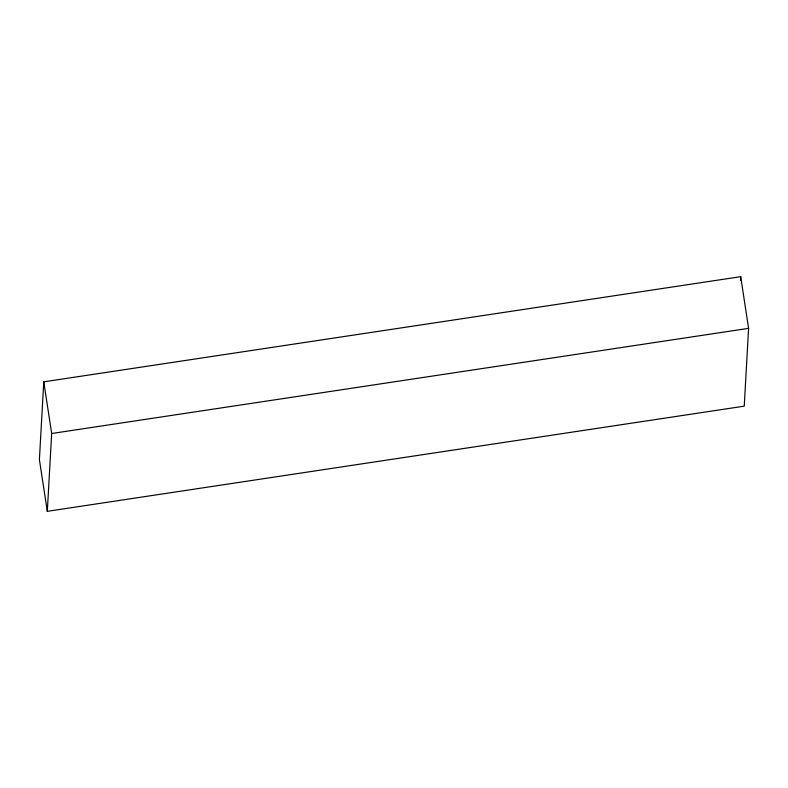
<?xml version="1.0" encoding="UTF-8"?>
<svg xmlns="http://www.w3.org/2000/svg" width="788" height="788" viewBox="0 0 788 788"><rect width="100%" height="100%" fill="white"/><g stroke="black" fill="none" stroke-linecap="round" stroke-linejoin="round"><path stroke-width="1.18" d="M43.764 381.835L39.4 459.65L47.31 511.323L744.236 406.165L748.6 328.35L740.69 276.677L43.764 381.835L51.673 433.508L47.31 511.323M740.493 280.321L740.69 276.677M51.673 433.508L748.6 328.35"/></g></svg>
